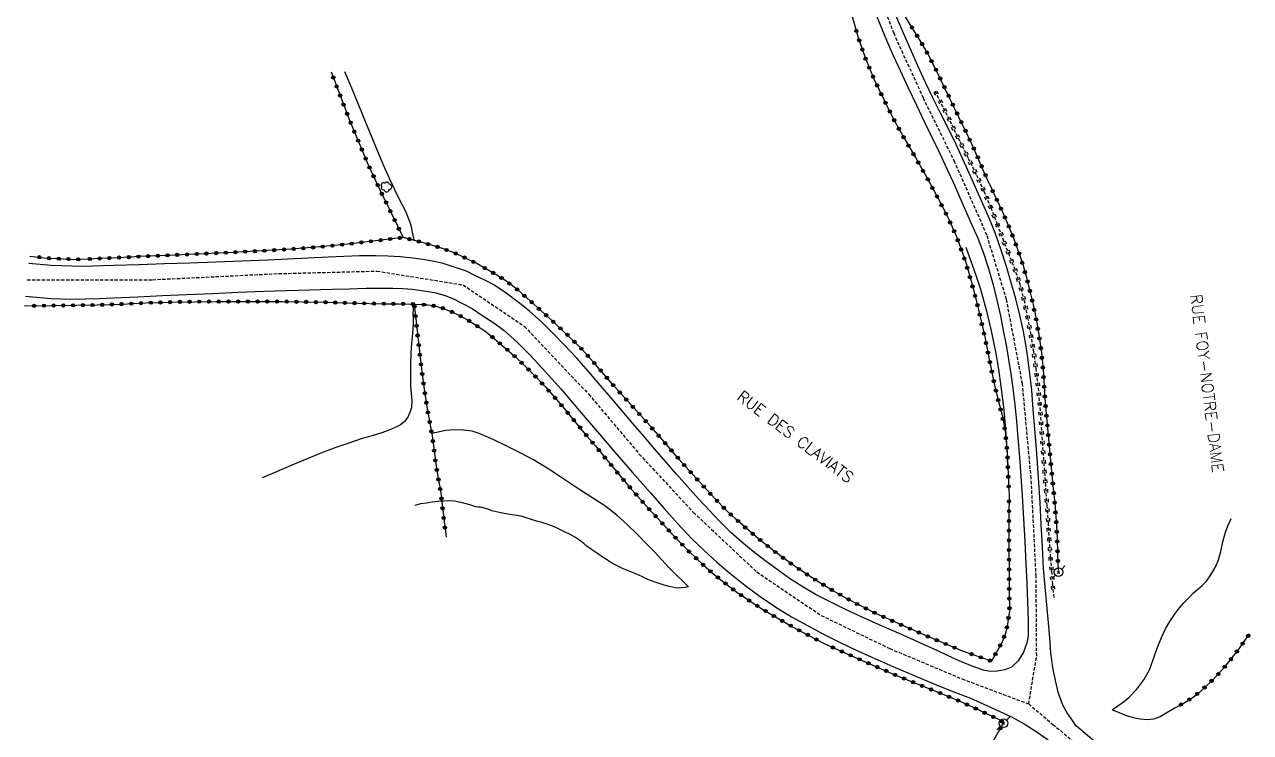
# Model space of a CAD drawing. Header units: millimetres. Extents: x 193000 to 194000, y 105000 to 105910.
# Drawn here: x 193755.1 to 193944.5, y 105169.7 to 105279.1 of the extents above; entities that cross this region are included whole.
import ezdxf

# ---------------------------------------------------------------- set-up
doc = ezdxf.new("R2010")
doc.units = ezdxf.units.MM
doc.linetypes.add('DASHED', pattern=[0.75, 0.5, -0.25])
doc.layers.get('0').update_dxf_attribs({"linetype": 'CONTINUOUS'})
for name, color, linetype in [('W0001', 6, 'DASHED'), ('W0008', 7, 'CONTINUOUS'), ('W0211', 2, 'CONTINUOUS'), ('W0214', 2, 'CONTINUOUS'), ('W0220', 5, 'DASHED'), ('W0300', 7, 'CONTINUOUS'), ('W0322', 7, 'CONTINUOUS'), ('W0323', 7, 'CONTINUOUS'), ('W0473', 7, 'CONTINUOUS'), ('W0989', 7, 'CONTINUOUS')]:
    doc.layers.add(name, color=color, linetype=linetype)
doc.styles.get("Standard").update_dxf_attribs({"font": 'romans.shx', "width": 0.85})

# ---------------------------------------------------------------- blocks, each defined once
blk = doc.blocks.new('T473')
for p, q in [((-0.166667, 0.166667), (0.166667, -0.166667)), ((-0.166667, -0.166667), (0.166667, 0.166667)), ((0.500001, 0.500001), (1.000002, 1.000002)), ((-1.000002, -1.000002), (-0.500001, -0.500001))]:
    blk.add_line(p, q)
blk.add_ellipse((0, 0), major_axis=(0.471405, 0.471405), ratio=1, start_param=5.4977871438, end_param=11.780972451)
blk = doc.blocks.new('T300')
for p, q in [((-0.8, 0.51), (-0.86, 0.34)), ((-0.86, 0.34), (-0.86, 0.17)), ((-0.86, 0.17), (-0.74, 0.06)), ((-0.69, 0.63), (-0.8, 0.51)), ((-0.8, -0.06), (-0.74, 0.06)), ((-0.74, 0.06), (-0.69, 0.11)), ((-0.57, 0.69), (-0.69, 0.63)), ((-0.46, 0.69), (-0.57, 0.69)), ((-0.29, 0.63), (-0.46, 0.69)), ((-0.29, 0.63), (-0.17, 0.74)), ((-0.23, 0.57), (-0.29, 0.63)), ((-0.17, 0.74), (-0.06, 0.8)), ((-0.06, 0.8), (0.06, 0.8)), ((0.06, 0.8), (0.23, 0.74)), ((0.23, 0.74), (0.34, 0.63)), ((0.34, 0.63), (0.4, 0.51)), ((0.46, 0.46), (0.34, 0.46)), ((0.4, 0.51), (0.4, 0.46)), ((0.57, 0.4), (0.46, 0.46)), ((0.57, 0.4), (0.69, 0.29)), ((0.69, 0.29), (0.74, 0.17)), ((0.74, 0.06), (0.69, -0.17)), ((0.74, 0.17), (0.74, 0.06)), ((-0.8, -0.17), (-0.8, -0.06)), ((-0.8, -0.23), (-0.8, -0.17)), ((-0.74, -0.34), (-0.8, -0.23)), ((-0.69, -0.4), (-0.74, -0.34)), ((-0.51, -0.46), (-0.69, -0.4)), ((-0.4, -0.46), (-0.51, -0.46)), ((-0.4, -0.46), (-0.34, -0.46)), ((-0.34, -0.46), (-0.34, -0.4)), ((-0.34, -0.51), (-0.34, -0.46)), ((-0.29, -0.63), (-0.34, -0.51)), ((-0.17, -0.74), (-0.29, -0.63)), ((-0.06, -0.8), (-0.17, -0.74)), ((0.06, -0.8), (-0.06, -0.8)), ((0.17, -0.74), (0.06, -0.8)), ((0.23, -0.69), (0.17, -0.74)), ((0.29, -0.46), (0.23, -0.46)), ((0.29, -0.63), (0.23, -0.69)), ((0.46, -0.4), (0.29, -0.46)), ((0.34, -0.51), (0.29, -0.63)), ((0.34, -0.51), (0.34, -0.46)), ((0.57, -0.34), (0.46, -0.4)), ((0.63, -0.29), (0.57, -0.34)), ((0.69, -0.17), (0.63, -0.29))]:
    blk.add_line(p, q)
blk = doc.blocks.new('t323o')
at = {"color": 0, "linetype": 'Continuous'}
for radius in [0.25, 0.15]:
    blk.add_circle((0, 0), radius, dxfattribs=at)
blk = doc.blocks.new('t322o')
at = {"color": 0, "linetype": 'Continuous'}
for radius in [0.25, 0.15]:
    blk.add_circle((0, 0), radius, dxfattribs=at)
blk = doc.blocks.new('t220o')
at = {"color": 0, "linetype": 'Continuous'}
for p, q in [((-0.25, 0.25), (0.25, 0.25)), ((-0.25, -0.25), (0.25, -0.25))]:
    blk.add_line(p, q, dxfattribs=at)

msp = doc.modelspace()

# ---------------------------------------------------------------- linework, layer by layer
at = {"layer": 'W0001'}
for points in [[(193910.23, 105174.15), (193911.46, 105181.59), (193911.38, 105193.89), (193910.61, 105209.01), (193909.27, 105223.62), (193906.8, 105236.66), (193903.77, 105246.61), (193898.82, 105257.89), (193893.96, 105267.76), (193889.43, 105277.76), (193885.44, 105288.15)], [(193755.56, 105239.69), (193774.92, 105239.71), (193794.38, 105240.65), (193809.59, 105241.04), (193822.88, 105238.9), (193832.38, 105232.48), (193842.27, 105222.01), (193850.09, 105212.76), (193858.48, 105203.71), (193868.22, 105194.55), (193878.18, 105187.82), (193888.78, 105182.71), (193899.94, 105178.02), (193910.23, 105174.15)], [(193910.23, 105174.15), (193913.97, 105171)], [(193913.97, 105171), (193917.53, 105168), (193927.03, 105159.05), (193934.41, 105148.83)]]:
    msp.add_lwpolyline(points, dxfattribs=at)
at = {"layer": 'W0008'}
for points in [[(193886.31, 105281.56), (193887.3, 105279.08), (193888.29, 105276.71), (193889.32, 105274.37), (193890.37, 105272.03), (193891.61, 105269.36), (193892.89, 105266.69), (193894.16, 105264.03), (193895.34, 105261.61), (193896.51, 105259.19), (193897.66, 105256.76), (193898.61, 105254.65), (193899.55, 105252.53), (193900.47, 105250.4), (193901.41, 105248.27), (193902.35, 105246.13), (193903.2, 105243.97), (193904.02, 105241.45), (193904.72, 105238.9), (193905.36, 105236.33), (193905.86, 105234.1), (193906.31, 105231.86), (193906.73, 105229.61), (193907.12, 105227.39), (193907.48, 105225.17), (193907.8, 105222.94), (193908.09, 105220.39), (193908.33, 105217.83), (193908.57, 105215.27), (193908.79, 105212.29), (193909.01, 105209.3), (193909.22, 105206.31), (193909.43, 105202.8), (193909.63, 105199.28), (193909.8, 105195.77), (193909.93, 105192.85), (193910.05, 105189.94), (193910.17, 105187.03), (193910.15, 105185.86), (193910.14, 105184.69), (193909.96, 105183.57), (193909.42, 105182.15), (193908.61, 105180.8), (193907.56, 105179.83), (193906.55, 105179.41), (193905.4, 105179.21), (193904.26, 105179.18), (193903.24, 105179.37), (193902.23, 105179.72), (193901.22, 105180.1), (193899.49, 105180.81), (193897.79, 105181.61), (193896.08, 105182.42), (193893.97, 105183.36), (193891.86, 105184.29), (193889.74, 105185.23), (193887.12, 105186.38), (193884.51, 105187.54), (193881.92, 105188.75), (193879.67, 105189.87), (193877.43, 105191.02), (193875.26, 105192.28), (193873.29, 105193.56), (193871.37, 105194.92), (193869.49, 105196.33), (193867.7, 105197.72), (193865.94, 105199.15), (193864.24, 105200.64), (193862.51, 105202.33), (193860.86, 105204.09), (193859.23, 105205.87), (193857.52, 105207.75), (193855.85, 105209.65), (193854.18, 105211.56), (193852.47, 105213.54), (193850.77, 105215.52), (193849.07, 105217.51), (193847.39, 105219.48), (193845.72, 105221.46), (193844.03, 105223.43), (193842.23, 105225.51), (193840.42, 105227.59), (193838.56, 105229.6), (193836.81, 105231.4), (193835.02, 105233.15), (193833.15, 105234.82), (193831.37, 105236.26), (193829.52, 105237.64), (193827.6, 105238.89), (193826.22, 105239.63), (193824.81, 105240.32), (193823.39, 105241.01)], [(193917.42, 105171), (193916.89, 105171.76), (193916.18, 105172.78), (193915.56, 105173.85), (193914.83, 105175.75), (193914.35, 105177.75), (193913.97, 105179.78), (193913.65, 105182.06), (193913.47, 105184.37), (193913.29, 105186.67), (193913.02, 105189.47), (193912.77, 105192.27), (193912.54, 105195.08), (193912.34, 105198.48), (193912.18, 105201.89), (193912, 105205.29), (193911.75, 105209.08), (193911.48, 105212.87), (193911.17, 105216.66), (193910.94, 105219.65), (193910.7, 105222.64), (193910.37, 105225.62), (193910.11, 105227.65), (193909.8, 105229.68), (193909.44, 105231.69), (193908.88, 105234.23), (193908.22, 105236.74), (193907.52, 105239.24), (193906.78, 105241.77), (193905.99, 105244.29), (193905.12, 105246.78), (193904.17, 105249.12), (193903.13, 105251.44), (193902.09, 105253.75), (193901.09, 105256.04), (193900.07, 105258.33), (193899.02, 105260.6), (193897.83, 105263.02), (193896.6, 105265.42), (193895.41, 105267.83), (193894.25, 105270.29), (193893.13, 105272.76), (193892.03, 105275.23), (193890.88, 105277.82), (193889.75, 105280.41)], [(193823.39, 105241.01), (193822.15, 105241.44), (193820.9, 105241.87), (193819.64, 105242.24), (193818.15, 105242.58), (193816.64, 105242.84), (193815.12, 105243.05), (193813.19, 105243.24), (193811.26, 105243.34), (193809.32, 105243.4), (193806.89, 105243.38), (193804.45, 105243.28), (193802.02, 105243.17), (193798.92, 105243.03), (193795.81, 105242.86), (193792.7, 105242.71), (193788.7, 105242.55), (193784.69, 105242.41), (193780.68, 105242.27), (193776.75, 105242.14), (193772.82, 105242.01), (193768.89, 105241.88), (193767.28, 105241.83), (193765.68, 105241.78), (193764.08, 105241.76), (193762.47, 105241.78), (193760.86, 105241.83), (193759.25, 105241.9), (193759.25, 105241.9), (193755.82, 105242.22), (193755.82, 105242.22), (193755.82, 105242.22)], [(193755.3, 105237.16), (193755.3, 105237.16), (193755.3, 105237.16), (193759.27, 105236.79), (193762.29, 105236.7), (193764.49, 105236.73), (193766.68, 105236.81), (193768.87, 105236.9), (193772.66, 105237.05), (193776.45, 105237.24), (193780.23, 105237.42), (193784.19, 105237.59), (193788.14, 105237.76), (193792.09, 105237.91), (193795.61, 105238.03), (193799.13, 105238.13), (193802.65, 105238.23), (193805.27, 105238.32), (193807.89, 105238.4), (193810.51, 105238.41), (193812.02, 105238.38), (193813.54, 105238.34), (193815.05, 105238.22), (193816.75, 105238.01), (193818.44, 105237.71), (193820.08, 105237.27), (193821.51, 105236.68), (193822.9, 105235.96), (193824.29, 105235.24)], [(193824.29, 105235.24), (193825.94, 105234.13), (193827.6, 105233.02), (193829.2, 105231.84), (193831.26, 105230), (193833.21, 105228.03), (193835.11, 105226.02), (193838.01, 105222.81), (193840.81, 105219.5), (193843.61, 105216.19), (193846.33, 105213.04), (193849.06, 105209.89), (193851.82, 105206.76), (193853.91, 105204.37), (193856.03, 105201.99), (193858.22, 105199.68), (193860.11, 105197.86), (193862.06, 105196.08), (193864.06, 105194.38), (193866.37, 105192.53), (193868.75, 105190.76), (193871.2, 105189.1), (193873.59, 105187.63), (193876.05, 105186.25), (193878.54, 105184.93), (193881, 105183.7), (193883.5, 105182.52), (193886.02, 105181.37), (193889.27, 105179.93), (193892.55, 105178.54), (193895.84, 105177.17), (193898.53, 105176.09), (193901.22, 105175.02), (193903.88, 105173.88), (193905.79, 105173), (193907.69, 105172.09), (193909.53, 105171.08), (193909.66, 105171)], [(193909.66, 105171), (193911.4, 105169.89), (193913.21, 105168.6)], [(193917.61, 105170.73), (193917.42, 105171)], [(193933.29, 105154.36), (193932.06, 105156.2), (193930.36, 105158.47), (193928.54, 105160.61), (193926.59, 105162.67), (193924.58, 105164.65), (193923.54, 105165.6), (193922.31, 105166.73), (193919.96, 105168.73), (193917.61, 105170.73)]]:
    msp.add_lwpolyline(points, dxfattribs=at)
at = {"layer": 'W0211'}
for points in [[(193815.32, 105235.95), (193815.26, 105235.68), (193815.2, 105235.4), (193815.14, 105235.13), (193815.1, 105234.4), (193815.14, 105233.66), (193815.17, 105232.93), (193815.08, 105231.39), (193814.93, 105229.86), (193814.81, 105228.32), (193814.76, 105226.63), (193814.75, 105224.93), (193814.77, 105223.24), (193814.87, 105222.14), (193814.98, 105221.04), (193814.89, 105219.98), (193814.64, 105219.17), (193814.28, 105218.38), (193813.79, 105217.72), (193813.2, 105217.27), (193812.51, 105216.91), (193811.8, 105216.59), (193810.34, 105216.03), (193808.81, 105215.6), (193807.29, 105215.15), (193805.24, 105214.47), (193803.2, 105213.76), (193801.17, 105213.02), (193798.78, 105212.05), (193796.41, 105211.03), (193794.04, 105210.01), (193791.83, 105209.1)], [(193827.53, 105215.01), (193826.45, 105215.48), (193825.36, 105215.95), (193824.25, 105216.29), (193822.92, 105216.47), (193821.57, 105216.49), (193820.23, 105216.38), (193819.49, 105216.26), (193818.76, 105216.09), (193818.03, 105215.93)], [(193857.68, 105192.27), (193856.69, 105193.25), (193855.7, 105194.22), (193854.72, 105195.2), (193853.56, 105196.41), (193852.42, 105197.64), (193851.26, 105198.85), (193849.76, 105200.39), (193848.23, 105201.9), (193846.64, 105203.33), (193844.74, 105204.74), (193842.76, 105206.05), (193840.77, 105207.34), (193838.45, 105208.89), (193836.11, 105210.41), (193833.73, 105211.85), (193831.69, 105212.94), (193829.61, 105213.98), (193827.53, 105215.01)], [(193923.12, 105173.26), (193924.21, 105172.82), (193925.29, 105172.38), (193926.41, 105172.05), (193927.45, 105171.87), (193928.51, 105171.77), (193929.54, 105171.85), (193930.53, 105172.21), (193931.48, 105172.77), (193932.44, 105173.32)]]:
    msp.add_lwpolyline(points, dxfattribs=at)
at = {"layer": 'W0214'}
for points in [[(193804.55, 105271.87), (193805.63, 105269.37), (193807.82, 105264.03), (193810.01, 105258.7), (193810.76, 105257), (193811.5, 105255.31), (193812.27, 105253.62), (193813.12, 105251.97), (193814, 105250.32), (193814.67, 105248.61), (193814.84, 105247.95), (193814.98, 105247.27), (193815.12, 105246.59), (193815.18, 105246.32), (193815.24, 105246.06), (193815.3, 105245.8)], [(193815.45, 105204.89), (193816.37, 105205.1), (193817.24, 105205.25), (193818.12, 105205.38), (193819, 105205.48), (193819.87, 105205.54), (193820.74, 105205.57), (193821.6, 105205.53), (193822.73, 105205.3), (193823.85, 105204.95), (193824.97, 105204.6)], [(193857.68, 105192.27), (193857.15, 105192.17), (193856.62, 105192.07), (193856.1, 105192.03), (193855.63, 105192.09), (193855.16, 105192.19), (193854.69, 105192.31), (193853.91, 105192.52), (193853.14, 105192.76), (193852.37, 105193.02), (193851.42, 105193.4), (193850.49, 105193.82), (193849.56, 105194.24), (193848.52, 105194.67), (193847.48, 105195.09), (193846.47, 105195.58), (193845.81, 105195.96), (193845.16, 105196.37), (193844.52, 105196.79), (193843.61, 105197.39), (193842.72, 105198), (193841.85, 105198.65), (193841.58, 105198.88), (193841.31, 105199.11), (193841.03, 105199.33), (193840.23, 105199.86), (193839.39, 105200.33), (193838.53, 105200.77), (193837.92, 105201.08), (193837.3, 105201.37), (193836.67, 105201.64), (193835.86, 105201.93), (193835.04, 105202.17), (193834.21, 105202.42), (193833.43, 105202.67), (193832.64, 105202.92), (193831.85, 105203.15), (193830.81, 105203.34), (193829.76, 105203.48), (193828.72, 105203.66), (193828.25, 105203.76), (193827.79, 105203.88), (193827.33, 105204), (193826.83, 105204.18), (193826.33, 105204.37), (193825.83, 105204.51), (193825.54, 105204.55), (193825.26, 105204.57), (193824.97, 105204.6)], [(193923.12, 105173.26), (193923.99, 105173.87), (193924.85, 105174.47), (193925.67, 105175.13), (193926.91, 105176.42), (193928, 105177.87), (193928.87, 105179.43), (193929.15, 105180.14), (193929.4, 105180.87), (193929.65, 105181.6), (193930.17, 105183.01), (193930.72, 105184.41), (193931.36, 105185.76), (193932.01, 105186.88), (193932.73, 105187.95), (193933.51, 105188.98), (193934.2, 105189.78), (193934.94, 105190.55), (193935.7, 105191.3), (193936.37, 105191.9), (193937.05, 105192.49), (193937.67, 105193.12), (193938.37, 105194.09), (193938.96, 105195.15), (193939.47, 105196.25), (193939.91, 105197.71), (193940.22, 105199.22), (193940.62, 105200.7), (193940.98, 105201.65), (193941.38, 105202.57), (193941.5, 105202.79)]]:
    msp.add_lwpolyline(points, dxfattribs=at)
at = {"layer": 'W0220'}
msp.add_lwpolyline([(193914.14, 105190.6), (193913.96, 105192.66), (193913.79, 105194.72), (193913.62, 105196.78), (193913.43, 105199.44), (193913.27, 105202.1), (193913.09, 105204.76), (193912.87, 105207.9), (193912.64, 105211.04), (193912.4, 105214.18), (193912.19, 105217.21), (193911.98, 105220.25), (193911.7, 105223.28), (193911.38, 105225.92), (193911.02, 105228.56), (193910.59, 105231.19), (193910.11, 105233.8), (193909.58, 105236.39), (193908.91, 105238.95), (193908.14, 105241.21), (193907.28, 105243.44), (193906.39, 105245.66), (193905.42, 105248.23), (193904.42, 105250.8), (193903.36, 105253.33), (193902.15, 105255.95), (193900.88, 105258.54), (193899.6, 105261.13), (193898.31, 105263.76), (193897, 105266.38), (193895.7, 105269)], dxfattribs=at)
at = {"layer": 'W0300'}
msp.add_lwpolyline([(193900.53, 105244.72), (193901.29, 105242.57), (193902.06, 105240.43), (193902.76, 105238.26), (193903.65, 105235.07), (193904.42, 105231.83), (193905.08, 105228.58), (193905.55, 105225.9), (193905.94, 105223.2), (193906.27, 105220.49), (193906.53, 105217.86), (193906.74, 105215.22), (193906.89, 105212.58), (193906.92, 105211.85), (193906.95, 105211.12), (193906.98, 105210.38)], dxfattribs=at)
at = {"layer": 'W0322'}
for points in [[(193882.9, 105280.58), (193883.86, 105277.27), (193884.96, 105274.03), (193886.32, 105270.77), (193887.83, 105267.57), (193889.42, 105264.42), (193891.14, 105261.3), (193892.95, 105258.22), (193894.7, 105255.12), (193896.24, 105252.25), (193897.73, 105249.35), (193899.07, 105246.4), (193900.45, 105242.55), (193901.58, 105238.6), (193902.6, 105234.63), (193903.44, 105230.9), (193904.19, 105227.15), (193904.96, 105223.4), (193905.53, 105221.07), (193906.11, 105218.75), (193906.57, 105216.4), (193906.92, 105213.04), (193907.06, 105209.64), (193907.19, 105206.25)], [(193904.15, 105254.49), (193903.37, 105256.29), (193902.59, 105258.08), (193901.8, 105259.87), (193900.66, 105262.31), (193899.5, 105264.74), (193898.32, 105267.15), (193897.09, 105269.72), (193895.85, 105272.28), (193894.53, 105274.79), (193893.45, 105276.65), (193892.32, 105278.49), (193891.2, 105280.32)], [(193802.49, 105271.81), (193802.68, 105271.31), (193805.35, 105264.34), (193808.23, 105257.45), (193809.98, 105253.69), (193811.8, 105249.96), (193813.61, 105246.23)], [(193824.91, 105242.25), (193823.78, 105242.8), (193822.64, 105243.35), (193821.49, 105243.86), (193819.87, 105244.46), (193818.22, 105244.98), (193816.56, 105245.46), (193815.58, 105245.73), (193814.6, 105245.98), (193813.61, 105246.23), (193809.33, 105245.72), (193805.05, 105245.21), (193800.77, 105244.77), (193796.28, 105244.43), (193791.79, 105244.17), (193787.3, 105243.93), (193782.82, 105243.72), (193778.35, 105243.52), (193773.87, 105243.32), (193770.5, 105243.16), (193767.12, 105243), (193763.75, 105242.84)], [(193900, 105182.33), (193897.23, 105183.5), (193894.45, 105184.66), (193891.7, 105185.86), (193889.21, 105186.97), (193886.72, 105188.1), (193884.28, 105189.3), (193882.1, 105190.47), (193879.94, 105191.7), (193877.83, 105192.99), (193875.74, 105194.32), (193873.69, 105195.72), (193871.68, 105197.17), (193870.24, 105198.28), (193868.82, 105199.42), (193867.42, 105200.59), (193866.13, 105201.7), (193864.87, 105202.83), (193863.63, 105203.99), (193861.8, 105205.83), (193860.03, 105207.73), (193858.28, 105209.66), (193856.26, 105211.94), (193854.27, 105214.24), (193852.26, 105216.54), (193850.26, 105218.76), (193848.25, 105220.98), (193846.25, 105223.21), (193844.61, 105225.1), (193842.98, 105227.01), (193841.3, 105228.87), (193839.23, 105230.95), (193837.08, 105232.96), (193834.9, 105234.94), (193833.18, 105236.49), (193831.45, 105238.02), (193829.62, 105239.43), (193828.09, 105240.42), (193826.5, 105241.33), (193824.91, 105242.25)], [(193755.14, 105235.65), (193755.14, 105235.65), (193755.14, 105235.65), (193760.01, 105235.72), (193763.19, 105235.75), (193766.36, 105235.8), (193770.13, 105235.94), (193773.9, 105236.12), (193777.66, 105236.26), (193781.4, 105236.31), (193785.14, 105236.32), (193788.87, 105236.32), (193791.94, 105236.33), (193795, 105236.32), (193798.06, 105236.3), (193801.5, 105236.22), (193804.93, 105236.12), (193808.37, 105236.04), (193810.68, 105236), (193813, 105235.98), (193815.32, 105235.95)], [(193815.32, 105235.95), (193816.38, 105235.88), (193817.11, 105235.83), (193817.43, 105235.81), (193818.47, 105235.65), (193819.78, 105235.28), (193821.05, 105234.77), (193822.3, 105234.19), (193823.64, 105233.45), (193824.95, 105232.61), (193826.25, 105231.78)], [(193826.25, 105231.78), (193826.98, 105231.18), (193827.71, 105230.58), (193828.44, 105229.97), (193829.6, 105228.97), (193830.74, 105227.95), (193831.87, 105226.91), (193833.13, 105225.68), (193834.37, 105224.42), (193835.58, 105223.14), (193836.94, 105221.61), (193838.26, 105220.05), (193839.58, 105218.48), (193840.82, 105216.99), (193842.06, 105215.5), (193843.3, 105214.01), (193845.05, 105211.89), (193846.81, 105209.77), (193848.59, 105207.67), (193850.27, 105205.75), (193851.98, 105203.84), (193853.71, 105201.96), (193855.75, 105199.79), (193857.83, 105197.64), (193859.99, 105195.6), (193861.67, 105194.15), (193863.4, 105192.75), (193865.17, 105191.42), (193867.19, 105190.03), (193869.26, 105188.71), (193871.36, 105187.45), (193873.75, 105186.09), (193876.18, 105184.78), (193878.62, 105183.48)], [(193932.44, 105173.32), (193932.71, 105173.48), (193933.42, 105173.87), (193934.39, 105174.41), (193935.33, 105175), (193936.44, 105175.84), (193937.49, 105176.76), (193938.49, 105177.72), (193939.5, 105178.76), (193940.46, 105179.84), (193941.4, 105180.95), (193942.71, 105182.67), (193943.96, 105184.45), (193944.33, 105184.97)]]:
    msp.add_lwpolyline(points, dxfattribs=at)
at = {"layer": 'W0323'}
for points in [[(193904.15, 105254.49), (193905.15, 105252.38), (193906.14, 105250.28), (193907.08, 105248.15), (193907.88, 105246.15), (193908.62, 105244.13), (193909.3, 105242.09), (193909.89, 105240.03), (193910.42, 105237.95), (193910.9, 105235.86), (193911.41, 105233.39), (193911.84, 105230.9), (193912.19, 105228.4), (193912.44, 105225.84), (193912.61, 105223.26), (193912.79, 105220.68), (193913.09, 105217.34), (193913.4, 105214), (193913.72, 105210.66), (193913.98, 105207.93), (193914.25, 105205.19), (193914.47, 105202.46), (193914.61, 105199.89), (193914.7, 105197.32), (193914.8, 105194.75)], [(193755.94, 105243.34), (193755.94, 105243.34), (193758.59, 105243.04), (193760.3, 105242.96), (193762.03, 105242.9), (193763.75, 105242.84)], [(193815.32, 105235.95), (193815.62, 105233.21), (193815.92, 105230.47), (193816.24, 105227.74), (193816.57, 105225.07), (193816.93, 105222.41), (193817.34, 105219.75), (193817.59, 105218.35), (193817.85, 105216.96), (193818.03, 105215.93), (193818.09, 105215.57), (193818.3, 105214.02), (193818.49, 105212.48), (193818.69, 105210.93), (193818.97, 105209.31), (193819.27, 105207.69), (193819.52, 105206.06), (193819.61, 105205.29), (193819.7, 105204.51), (193819.78, 105203.74), (193819.95, 105202.28), (193820.14, 105200.83), (193820.26, 105199.92)], [(193907.19, 105206.25), (193907.18, 105203.46), (193907.18, 105200.66), (193907.18, 105197.87), (193907.2, 105194.72), (193907.23, 105191.57), (193907.26, 105188.43), (193907.07, 105187.25), (193906.88, 105186.08), (193906.6, 105184.93), (193906.01, 105183.51), (193905.25, 105182.14), (193904.49, 105180.77), (193900, 105182.33)], [(193878.62, 105183.48), (193882.38, 105181.81), (193886.15, 105180.14), (193889.93, 105178.51), (193893.14, 105177.2), (193896.37, 105175.92), (193899.57, 105174.57), (193901.64, 105173.63), (193903.7, 105172.65), (193905.77, 105171.68), (193906.34, 105171.24), (193906.2, 105171)], [(193906.2, 105171), (193904.39, 105167.78)]]:
    msp.add_lwpolyline(points, dxfattribs=at)

# ---------------------------------------------------------------- block references
at = {"layer": 'W0220'}
for p, rotation in [((193895.95, 105268.5), 116.4424560845422), ((193896.62, 105267.15), 116.4424560845422), ((193897.28, 105265.81), 116.4337394603052), ((193897.95, 105264.47), 116.4337394603052), ((193898.62, 105263.12), 116.2411023303688), ((193899.28, 105261.78), 116.2411023303688), ((193899.94, 105260.43), 116.3519576748335), ((193900.61, 105259.09), 116.3519576748335), ((193901.27, 105257.74), 116.1478131796076), ((193901.93, 105256.4), 116.1478131796076), ((193902.57, 105255.04), 114.7349106202812), ((193903.2, 105253.68), 114.7349106202812), ((193903.79, 105252.3), 112.6182613269469), ((193904.37, 105250.91), 112.6182613269469), ((193904.91, 105249.52), 111.2753135429925), ((193905.46, 105248.12), 110.8804219117786), ((193905.99, 105246.72), 110.8804219117786), ((193906.53, 105245.32), 111.6013396801252), ((193907.08, 105243.92), 111.6013396801252), ((193907.63, 105242.53), 111.2988668284138), ((193908.17, 105241.13), 108.6475481422917), ((193908.65, 105239.71), 108.6475481422917), ((193909.08, 105238.27), 104.6144911757437), ((193909.46, 105236.82), 104.6144911757437), ((193909.79, 105235.36), 101.7127304746147), ((193910.09, 105233.89), 101.7127304746147), ((193910.36, 105232.41), 100.3048464684846), ((193910.63, 105230.94), 99.2960120501593), ((193910.87, 105229.46), 99.2960120501593), ((193911.1, 105227.97), 97.877565638276), ((193911.3, 105226.49), 97.877565638276), ((193911.49, 105225), 96.79406196981206), ((193911.67, 105223.51), 96.79406196981206), ((193911.81, 105222.02), 95.31716155736629), ((193911.95, 105220.52), 95.31716155736629), ((193912.07, 105219.03), 94.04941558081718), ((193912.17, 105217.53), 94.04941558081718), ((193912.28, 105216.03), 93.97432131998359), ((193912.38, 105214.54), 93.97432131998359), ((193912.49, 105213.04), 94.28415865006336), ((193912.6, 105211.55), 94.28415865006336), ((193912.71, 105210.05), 94.21150143579123), ((193912.82, 105208.55), 94.21150143579123), ((193912.93, 105207.06), 94.04797343191882), ((193913.04, 105205.56), 94.04797343191882), ((193913.14, 105204.07), 93.71974441066283), ((193913.24, 105202.57), 93.71974441066283), ((193913.33, 105201.07), 93.61252625796041), ((193913.43, 105199.58), 93.61252625796041), ((193913.53, 105198.08), 93.99988597067464), ((193913.64, 105196.58), 94.63471662034972), ((193913.76, 105195.09), 94.63471662034972), ((193913.88, 105193.59), 94.91092537186601), ((193914.01, 105192.1), 94.94092051955147)]:
    msp.add_blockref('t220o', p, dxfattribs=dict(at, rotation=rotation))
at = {"layer": 'W0300', "rotation": 359.9999899820874}
msp.add_blockref('T300', (193811.07, 105254.01), dxfattribs=at)
at = {"layer": 'W0322'}
for p, rotation in [((193883.61, 105278.13), 286.1376014690996), ((193892.21, 105278.68), 121.5656957746278), ((193892.99, 105277.4), 121.5430349387537), ((193884.06, 105276.7), 288.7413404454476), ((193884.54, 105275.28), 288.7413404454476), ((193893.77, 105276.11), 120.1970593498128), ((193885.03, 105273.86), 292.6186158301963), ((193894.52, 105274.81), 120.1970593498128), ((193895.22, 105273.49), 117.6749109046971), ((193885.61, 105272.47), 292.6186158301963), ((193895.91, 105272.16), 115.8619601641621), ((193802.82, 105270.96), 290.9251340999086), ((193803.35, 105269.56), 290.9251340999086), ((193886.18, 105271.09), 292.6186158301963), ((193886.81, 105269.73), 295.2899288424674), ((193896.56, 105270.81), 115.8619601641621), ((193897.22, 105269.46), 115.5915853560469), ((193803.89, 105268.16), 290.9251340999086), ((193887.45, 105268.37), 295.2899288424674), ((193897.87, 105268.1), 115.5915853560469), ((193804.42, 105266.76), 290.9251340999086), ((193888.11, 105267.02), 296.8331928876705), ((193888.78, 105265.68), 296.8331928876705), ((193898.52, 105266.75), 115.9650674387142), ((193804.96, 105265.35), 290.9251340999086), ((193805.51, 105263.96), 292.698432380988), ((193889.46, 105264.35), 298.853073763184), ((193899.17, 105265.4), 115.9650674387142), ((193899.83, 105264.05), 115.688629396655), ((193806.08, 105262.57), 292.698432380988), ((193890.19, 105263.03), 298.853073763184), ((193900.48, 105262.7), 115.688629396655), ((193806.66, 105261.19), 292.698432380988), ((193890.91, 105261.72), 298.853073763184), ((193891.66, 105260.42), 300.4125875839279), ((193901.11, 105261.34), 114.935820062508), ((193901.75, 105259.98), 114.935820062508), ((193807.24, 105259.81), 292.698432380988), ((193807.82, 105258.42), 292.698432380988), ((193892.42, 105259.12), 300.4125875839279), ((193902.36, 105258.61), 113.9743674401105), ((193808.42, 105257.05), 294.9835160035491), ((193893.17, 105257.83), 299.3919097792937), ((193893.91, 105256.52), 299.3919097792937), ((193902.96, 105257.24), 113.4519401587321), ((193809.05, 105255.69), 294.9835160035491), ((193809.68, 105254.33), 294.9835160035491), ((193894.64, 105255.21), 299.3919097792937), ((193903.56, 105255.86), 113.4251155668165), ((193810.33, 105252.97), 295.9724850575369), ((193895.35, 105253.89), 298.2173558548944), ((193896.06, 105252.57), 298.2173558548944), ((193810.99, 105251.62), 295.9724850575369), ((193896.76, 105251.24), 297.3046150544782), ((193811.64, 105250.28), 295.9724850575369), ((193812.3, 105248.93), 295.9600756657263), ((193897.45, 105249.91), 297.3046150544782), ((193898.09, 105248.56), 294.3694327558712), ((193812.96, 105247.58), 295.9600756657263), ((193898.71, 105247.19), 294.3694327558712), ((193801.19, 105244.81), 185.8495671274206), ((193802.68, 105244.96), 185.8495671274206), ((193804.18, 105245.12), 185.8495671274206), ((193805.67, 105245.28), 186.8232367411603), ((193807.16, 105245.46), 186.8232367411603), ((193808.65, 105245.64), 186.8232367411603), ((193810.14, 105245.81), 186.8100353845883), ((193811.62, 105245.99), 186.8100353845883), ((193813.11, 105246.17), 186.8100353845883), ((193814.58, 105245.98), 165.6900744511666), ((193816.03, 105245.61), 164.8686300885348), ((193817.47, 105245.2), 163.9134705610516), ((193818.91, 105244.77), 162.4760935297671), ((193899.28, 105245.8), 289.6764586812546), ((193766.74, 105242.98), 182.7650254424921), ((193768.24, 105243.05), 182.7480881799965), ((193769.74, 105243.12), 182.7480881799965), ((193771.24, 105243.2), 182.7311504368306), ((193772.74, 105243.27), 182.7311504368306), ((193774.23, 105243.34), 182.5462241878166), ((193775.73, 105243.4), 182.5462241878166), ((193777.23, 105243.47), 182.5462241878166), ((193778.73, 105243.54), 182.5073287003378), ((193780.23, 105243.6), 182.5073287003378), ((193781.73, 105243.67), 182.5073287003378), ((193783.23, 105243.74), 182.8023621787348), ((193784.72, 105243.81), 182.8023621787348), ((193786.22, 105243.88), 182.8023621787348), ((193787.72, 105243.96), 182.99271658739), ((193789.22, 105244.04), 182.99271658739), ((193790.72, 105244.11), 182.99271658739), ((193792.21, 105244.19), 183.3118868629101), ((193793.71, 105244.28), 183.3118868629101), ((193795.21, 105244.37), 183.3118868629101), ((193796.71, 105244.46), 184.3088388896934), ((193798.2, 105244.57), 184.3088388896934), ((193799.7, 105244.69), 184.3088388896934), ((193820.33, 105244.29), 159.6849368972973), ((193821.73, 105243.76), 156.1022049984211), ((193823.1, 105243.13), 154.044455400157), ((193899.79, 105244.39), 289.6764586812546), ((193900.29, 105242.98), 289.6764586812546), ((193765.24, 105242.91), 182.7650254424921), ((193824.45, 105242.47), 154.044455398984), ((193826.21, 105241.5), 150.0496054862749), ((193900.73, 105241.55), 285.9971743805505), ((193827.51, 105240.75), 150.0922919717923), ((193828.79, 105239.97), 147.2496939072817), ((193830.02, 105239.12), 142.2252980311918), ((193901.15, 105240.1), 285.9971743805505), ((193831.21, 105238.2), 142.2252980311918), ((193832.35, 105237.23), 138.6767421297882), ((193901.56, 105238.66), 285.9971743805505), ((193901.93, 105237.21), 284.3546818181932), ((193756.64, 105235.67), 0.8579034508823278), ((193758.14, 105235.69), 0.8579034508823278), ((193759.64, 105235.72), 0.8579034508823278), ((193761.14, 105235.73), 0.4691832974360663), ((193762.64, 105235.74), 0.4691832974360663), ((193764.14, 105235.77), 1.01078474660721), ((193765.64, 105235.79), 1.01078474660721), ((193767.14, 105235.83), 2.067651480815794), ((193768.64, 105235.89), 2.067651480815794), ((193770.13, 105235.94), 2.720529818808342), ((193771.63, 105236.01), 2.720529818808342), ((193773.13, 105236.08), 2.720529818808342), ((193774.63, 105236.15), 2.067651480594749), ((193776.13, 105236.2), 2.067651480594749), ((193777.63, 105236.25), 2.067651480594749), ((193779.13, 105236.28), 0.828093324356473), ((193780.63, 105236.3), 0.828093324356473), ((193782.13, 105236.31), 0.1839836743701666), ((193783.63, 105236.32), 0.1839836743701666), ((193785.13, 105236.32), 0.1839836743701666), ((193789.63, 105236.32), 0.07482304532049351), ((193791.13, 105236.32), 0.07482304532049351), ((193792.63, 105236.33), 359.9252013747062), ((193794.13, 105236.32), 359.9252013747062), ((193795.63, 105236.32), 359.5136616095856), ((193797.13, 105236.3), 359.5136616095856), ((193798.63, 105236.28), 358.7491991852823), ((193800.13, 105236.25), 358.7491991852823), ((193801.63, 105236.22), 358.3153156819467), ((193803.13, 105236.17), 358.3153156819467), ((193804.62, 105236.13), 358.3153156819467), ((193806.12, 105236.09), 358.5991596931099), ((193807.62, 105236.05), 358.5991596931099), ((193809.12, 105236.02), 359.1596562481981), ((193810.62, 105236), 359.1596562481981), ((193812.12, 105235.99), 359.3823462696388), ((193813.62, 105235.97), 359.3573650566752), ((193815.12, 105235.95), 359.3573650566752), ((193816.82, 105235.85), 356.0870945952521), ((193818.31, 105235.68), 351.6070748131751), ((193833.47, 105236.23), 137.8012291578199), ((193902.31, 105235.76), 284.3546818181932), ((193819.75, 105235.29), 344.0314472727875), ((193821.15, 105234.73), 334.9881617347185), ((193822.5, 105234.08), 331.0538557268553), ((193834.58, 105235.22), 137.8012291578199), ((193835.69, 105234.22), 137.9346154894165), ((193902.67, 105234.3), 282.7856648341243), ((193823.8, 105233.34), 327.3982160287571), ((193825.07, 105232.53), 327.378261414346), ((193836.81, 105233.21), 137.9346154894165), ((193837.91, 105232.19), 136.8316284275739), ((193903, 105232.84), 282.7856648341243), ((193827.41, 105230.83), 320.6594818412682), ((193828.56, 105229.87), 319.2647421074558), ((193839, 105231.17), 136.8316284275739), ((193840.07, 105230.11), 134.8759535221141), ((193903.33, 105231.38), 282.7856648341243), ((193903.64, 105229.91), 281.2717607414747), ((193829.7, 105228.89), 318.3105047361079), ((193830.81, 105227.89), 317.1975116235221), ((193841.13, 105229.05), 134.8759535221141), ((193842.14, 105227.94), 132.1690870596735), ((193903.93, 105228.44), 281.2717607414747), ((193831.91, 105226.87), 315.8263241398978), ((193832.99, 105225.82), 315.8263241398978), ((193843.14, 105226.83), 130.5220234367846), ((193904.23, 105226.96), 281.6858296833527), ((193834.04, 105224.75), 314.4722604478339), ((193844.12, 105225.69), 130.5220234367846), ((193845.09, 105224.55), 130.7647982418344), ((193904.53, 105225.5), 281.6858296833527), ((193904.83, 105224.03), 281.6858296833527), ((193835.08, 105223.67), 313.3018244819914), ((193836.09, 105222.56), 311.6893854261936), ((193846.07, 105223.41), 130.7647982418344), ((193847.07, 105222.29), 131.8832792076784), ((193905.17, 105222.56), 283.6361478777307), ((193837.09, 105221.44), 310.3186324911652), ((193838.06, 105220.3), 310.3186324911652), ((193848.07, 105221.18), 131.8832792076784), ((193905.52, 105221.11), 283.6361478777307), ((193839.02, 105219.15), 309.984810260581), ((193849.08, 105220.06), 132.2092770139382), ((193850.09, 105218.95), 132.2092770139382), ((193905.88, 105219.65), 283.9261151449487), ((193839.99, 105218), 309.9190054708515), ((193840.95, 105216.85), 309.5824401418386), ((193851.09, 105217.84), 131.9373789481704), ((193852.09, 105216.72), 131.9373789481704), ((193906.22, 105218.19), 281.2958236882893), ((193906.51, 105216.72), 281.2958236882893), ((193841.9, 105215.69), 309.5824401418386), ((193842.86, 105214.53), 309.6051973584992), ((193853.08, 105215.59), 131.1434969507379), ((193854.07, 105214.46), 131.1434969507379), ((193906.7, 105215.23), 275.939842458901), ((193843.82, 105213.38), 309.6455497809334), ((193855.05, 105213.33), 130.8622935788918), ((193906.85, 105213.74), 275.939842458901), ((193844.77, 105212.22), 309.6455497809334), ((193845.73, 105211.07), 309.6455497809334), ((193856.03, 105212.2), 130.8622935788918), ((193857.03, 105211.07), 131.6226142613222), ((193906.96, 105212.24), 272.2427697994603), ((193907.01, 105210.74), 272.2427697994603), ((193846.69, 105209.91), 309.6455497809334), ((193847.66, 105208.77), 310.339135287), ((193858.02, 105209.95), 131.6226142613222), ((193859.03, 105208.84), 132.2247626176225), ((193907.07, 105209.25), 272.2434297342384), ((193848.63, 105207.63), 311.1796029894065), ((193860.04, 105207.73), 132.8800572019163), ((193907.13, 105207.75), 272.2434297342384), ((193849.62, 105206.5), 311.1796029894065), ((193850.61, 105205.37), 311.847397955236), ((193861.06, 105206.63), 132.8800572019163), ((193862.09, 105205.54), 134.8127595572225), ((193851.61, 105204.25), 311.847397955236), ((193852.62, 105203.15), 312.6701254581903), ((193863.14, 105204.47), 134.8127595572225), ((193864.22, 105203.43), 136.9370312624981), ((193853.64, 105202.04), 312.6701254581903), ((193865.33, 105202.42), 138.2262019979883), ((193866.45, 105201.42), 139.23374675226), ((193854.66, 105200.95), 313.1252382437514), ((193855.69, 105199.85), 313.1252382437514), ((193867.59, 105200.45), 140.1622402712905), ((193868.74, 105199.49), 140.1622402712905), ((193856.73, 105198.77), 314.0763927153571), ((193857.77, 105197.7), 314.0763927153571), ((193869.91, 105198.55), 141.2567561144244), ((193871.09, 105197.63), 142.4888992015543), ((193858.86, 105196.66), 316.5790464942653), ((193859.95, 105195.63), 316.5790464942653), ((193872.3, 105196.73), 144.0644412458756), ((193873.51, 105195.85), 144.0644412458756), ((193861.08, 105194.65), 319.2417924229186), ((193862.23, 105193.69), 321.1025515628988), ((193874.75, 105195), 145.7842978677851), ((193875.99, 105194.16), 147.2911702686023), ((193863.4, 105192.75), 323.0423046714216), ((193864.6, 105191.85), 323.0423046714216), ((193877.25, 105193.35), 147.2911702686023), ((193878.53, 105192.56), 148.7744033402006), ((193879.81, 105191.78), 148.7744033402006), ((193865.82, 105190.97), 325.4276303477371), ((193867.05, 105190.12), 325.4276303477371), ((193881.11, 105191.04), 150.309625987415), ((193882.42, 105190.3), 151.8308791831784), ((193868.32, 105189.31), 327.6183602771306), ((193869.59, 105188.52), 328.8639439299482), ((193883.74, 105189.59), 151.8308791831784), ((193885.08, 105188.91), 153.7828184966853), ((193886.42, 105188.25), 153.7828184966853), ((193870.87, 105187.74), 328.8639439299482), ((193872.17, 105186.99), 330.4021232162922), ((193873.47, 105186.25), 330.4021232162922), ((193887.78, 105187.62), 155.4639326920921), ((193889.15, 105186.99), 155.4639326920921), ((193890.52, 105186.38), 156.0567055908097), ((193874.79, 105185.53), 331.8371027058818), ((193876.11, 105184.82), 331.8371027058818), ((193891.89, 105185.78), 156.523483443189), ((193893.27, 105185.18), 156.523483443189), ((193894.64, 105184.58), 157.1968572155204), ((193944.13, 105184.69), 54.12195524384647), ((193877.44, 105184.11), 331.8272965772934), ((193896.03, 105184), 157.1968572155204), ((193897.41, 105183.42), 157.1718943337731), ((193898.79, 105182.84), 157.1718943337731), ((193942.39, 105182.25), 52.64401924354826), ((193943.27, 105183.47), 55.02309628118228), ((193941.48, 105181.06), 52.64401924354826), ((193939.52, 105178.78), 48.27767595170645), ((193940.52, 105179.91), 49.87995452221841), ((193937.39, 105176.68), 41.22070843429306), ((193938.48, 105177.71), 43.60281897241447), ((193935.04, 105174.82), 32.21833709267248), ((193936.25, 105175.7), 37.29925702988085), ((193933.75, 105174.05), 29.06456165526794)]:
    msp.add_blockref('t322o', p, dxfattribs=dict(at, rotation=rotation))
for p in [(193786.63, 105236.32), (193788.13, 105236.32)]:
    msp.add_blockref('t322o', p, dxfattribs=at)
at = {"layer": 'W0323'}
for p, rotation in [((193904.67, 105253.4), 295.2993561120514), ((193905.31, 105252.05), 295.2888439108172), ((193905.95, 105250.69), 295.2888439108172), ((193906.56, 105249.32), 293.6998955774292), ((193907.16, 105247.95), 291.7470022533755), ((193907.71, 105246.55), 291.7470022533755), ((193908.24, 105245.15), 290.2537860659448), ((193757.43, 105243.17), 353.5076917156535), ((193758.92, 105243.02), 357.4019735623482), ((193760.42, 105242.95), 357.9367793520979), ((193908.75, 105243.74), 288.3590827475113), ((193761.92, 105242.9), 357.9367793520979), ((193763.42, 105242.85), 357.9688498085548), ((193909.22, 105242.31), 288.3590827475113), ((193909.65, 105240.88), 286.209920864928), ((193910.05, 105239.43), 284.3017996671101), ((193910.42, 105237.98), 284.3017996671101), ((193815.36, 105235.57), 276.1679397510342), ((193910.75, 105236.51), 282.888405997172), ((193815.52, 105234.08), 276.1679397510342), ((193911.07, 105235.05), 281.519186469564), ((193911.37, 105233.58), 281.519186469564), ((193815.69, 105232.59), 276.1908586842533), ((193911.63, 105232.1), 279.8279000573929), ((193815.85, 105231.1), 276.1908586842533), ((193911.88, 105230.62), 278.0658694448462), ((193816.02, 105229.61), 276.6916106409876), ((193816.19, 105228.12), 276.6916106409876), ((193912.09, 105229.14), 278.0658694448462), ((193816.38, 105226.63), 277.2016820903287), ((193912.27, 105227.65), 275.5560384231413), ((193912.41, 105226.15), 275.5560384231413), ((193816.56, 105225.14), 277.2016820903287), ((193912.52, 105224.66), 273.7477415370344), ((193816.76, 105223.66), 277.7143115058385), ((193816.97, 105222.17), 278.7088888143734), ((193912.62, 105223.16), 273.992455560284), ((193817.2, 105220.69), 278.7088888143734), ((193912.72, 105221.67), 273.992455560284), ((193817.44, 105219.21), 280.0805979884693), ((193912.84, 105220.17), 275.0629706867844), ((193912.97, 105218.68), 275.0629706867844), ((193817.71, 105217.73), 280.6122049124635), ((193913.1, 105217.18), 275.3893117600014), ((193817.97, 105216.26), 279.7322014155023), ((193818.2, 105214.77), 277.7916941435344), ((193913.24, 105215.69), 275.3893117600014), ((193818.39, 105213.29), 276.8281496814996), ((193913.38, 105214.2), 275.3893117600014), ((193913.52, 105212.7), 275.3723030935811), ((193818.58, 105211.8), 277.5678866910105), ((193913.66, 105211.21), 275.3723030935811), ((193818.8, 105210.31), 279.6737447891288), ((193819.06, 105208.84), 280.4105007860023), ((193913.81, 105209.72), 275.5610503710288), ((193819.32, 105207.36), 278.9364778627106), ((193913.95, 105208.22), 275.5610503710288), ((193819.54, 105205.88), 276.714137325193), ((193907.19, 105205.44), 269.8768717236649), ((193914.1, 105206.73), 275.5402744833909), ((193914.24, 105205.24), 275.5402744833909), ((193819.71, 105204.39), 276.1939049672995), ((193907.19, 105203.94), 269.8768717236649), ((193914.36, 105203.74), 274.5988994373055), ((193819.88, 105202.9), 276.8629726014174), ((193820.06, 105201.41), 277.2122982748859), ((193907.18, 105202.44), 269.8974297916941), ((193914.48, 105202.25), 273.0772160898203), ((193907.18, 105200.94), 269.8974297916941), ((193907.18, 105199.44), 270.0410428151383), ((193914.56, 105200.75), 273.0772160898203), ((193907.18, 105197.94), 270.0410428151383), ((193914.63, 105199.25), 272.2068808053626), ((193914.69, 105197.75), 272.2068808053626), ((193907.19, 105196.44), 270.3458089556001), ((193914.74, 105196.25), 272.1846107890875), ((193907.2, 105194.94), 270.3458089556001), ((193907.21, 105193.44), 270.5458308625538), ((193907.23, 105191.94), 270.5458308625538), ((193907.24, 105190.44), 270.5278051474339), ((193907.25, 105188.94), 270.5278051474339), ((193907.1, 105187.45), 260.9097230794545), ((193906.44, 105184.53), 247.17174615981), ((193906.86, 105185.97), 256.294191967249), ((193879.99, 105182.87), 336.0926017456779), ((193881.36, 105182.27), 336.0926017456779), ((193905.82, 105183.17), 241.0449170060681), ((193882.73, 105181.66), 336.0926017460271), ((193884.1, 105181.05), 336.0926017460271), ((193885.47, 105180.44), 336.0926017460271), ((193901.41, 105181.84), 160.8224754752594), ((193902.83, 105181.35), 160.8224754752594), ((193904.25, 105180.85), 160.8224754752594), ((193905.09, 105181.86), 241.0592331369269), ((193886.85, 105179.84), 336.6406616903053), ((193888.22, 105179.25), 336.6406616903053), ((193889.6, 105178.65), 336.6406616903053), ((193890.99, 105178.08), 337.8523318623807), ((193892.38, 105177.51), 337.8523318623807), ((193893.77, 105176.95), 338.3180778221805), ((193895.16, 105176.4), 338.3180778221805), ((193896.55, 105175.84), 337.1871608541852), ((193897.94, 105175.26), 337.1871608541852), ((193899.32, 105174.68), 337.1871608541852), ((193900.69, 105174.06), 335.4478537389946), ((193902.05, 105173.43), 334.7052318378983), ((193903.41, 105172.79), 334.7052318378983), ((193904.76, 105172.15), 334.7052318382109), ((193906.08, 105171.44), 322.6839818289409), ((193905.86, 105170.39), 240.6262026599587)]:
    msp.add_blockref('t323o', p, dxfattribs=dict(at, rotation=rotation))
at = {"layer": 'W0473', "rotation": 359.9999899820874}
for p in [(193914.83, 105194.5), (193906.32, 105171.16)]:
    msp.add_blockref('T473', p, dxfattribs=at)

# ---------------------------------------------------------------- texts
at = {"layer": 'W0989'}
for s, rotation, p in [('RUE FOY-NOTRE-DAME', 277.1172, (193935.2, 105237.36)), ('RUE DES CLAVIATS', 322.7803, (193865.02, 105221.31))]:
    msp.add_text(s, height=1.75, rotation=rotation, dxfattribs=at).set_placement(p)

doc.saveas('drawing.dxf')
